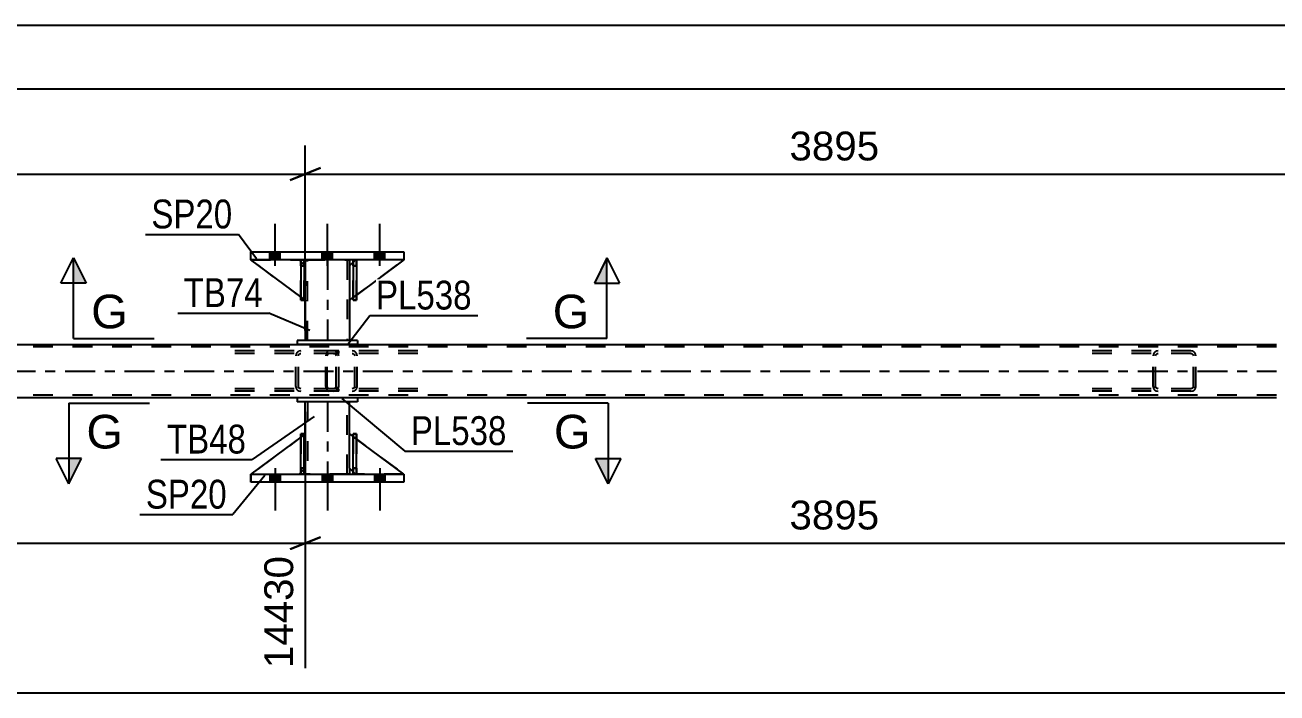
# Model space of a CAD drawing. Header units: millimetres. Extents: x 0 to 841, y 0 to 594.
# Drawn here: x 640.5 to 764.8, y 206.5 to 272.8 of the extents above; entities that cross this region are included whole.
import ezdxf

# ---------------------------------------------------------------- set-up
doc = ezdxf.new("R2010")
doc.units = ezdxf.units.MM
doc.linetypes.add('DXK_LINE_DOT2', pattern=[3.9198, 1.9599, -1.9599])
doc.linetypes.add('DXK_LINE_DOT3', pattern=[5.9187, 2.979, -0.9799, 0.9799, -0.9799])
doc.styles.add('Arial', font='arial.ttf', dxfattribs={"height": 0.2})
doc.styles.add('Arial Narrow', font='ARIALN.TTF', dxfattribs={"height": 0.2})

# ---------------------------------------------------------------- blocks, each defined once
blk = doc.blocks.new('Part-318892383-3779 - 3679')
at = {"color": 7, "linetype": 'DXK_LINE_DOT2'}
for p, q in [((673.08, 248.89), (673.08, 249.49)), ((673.08, 249.49), (673.08, 249.49)), ((673.08, 249.49), (673.08, 245.49)), ((673.08, 249.49), (673.4, 249.49)), ((673.08, 245.49), (673.08, 248.89)), ((673.08, 248.89), (673.4, 248.89)), ((673.4, 249.49), (673.4, 248.89)), ((673.4, 245.49), (673.4, 249.49)), ((673.4, 248.89), (673.4, 245.49)), ((673.08, 245.49), (673.4, 245.49))]:
    blk.add_line(p, q, dxfattribs=at)
blk = doc.blocks.new('Bolt-318892383-3703 - 3679')
at = {"linetype": 'Continuous'}
for points in [[(664.8, 227.41), (665.84, 227.41), (665.84, 228.21), (664.8, 228.21)], [(664.8, 227.41), (665.84, 227.41), (665.84, 228.21), (664.8, 228.21)], [(664.8, 227.41), (665.84, 227.41), (665.84, 228.21), (664.8, 228.21)], [(670, 227.41), (671.04, 227.41), (671.04, 228.21), (670, 228.21)], [(670, 227.41), (671.04, 227.41), (671.04, 228.21), (670, 228.21)], [(675.2, 227.41), (676.24, 227.41), (676.24, 228.21), (675.2, 228.21)], [(675.2, 227.41), (676.24, 227.41), (676.24, 228.21), (675.2, 228.21)], [(675.2, 227.41), (676.24, 227.41), (676.24, 228.21), (675.2, 228.21)]]:
    blk.add_hatch(color=1, dxfattribs=at).paths.add_polyline_path(points)
at = {"color": 1, "linetype": 'Continuous'}
for p, q in [((665.32, 228.81), (665.32, 224.61)), ((665.32, 228.81), (665.32, 224.61)), ((665.32, 228.81), (665.32, 224.61)), ((670.52, 228.81), (670.52, 224.61)), ((670.52, 228.81), (670.52, 224.61)), ((675.72, 228.81), (675.72, 224.61)), ((675.72, 228.81), (675.72, 224.61)), ((675.72, 228.81), (675.72, 224.61)), ((664.8, 228.21), (664.8, 227.41)), ((664.8, 228.21), (664.8, 227.41)), ((664.8, 228.21), (664.8, 227.41)), ((665.84, 228.21), (665.84, 227.41)), ((665.84, 228.21), (665.84, 227.41)), ((665.84, 228.21), (665.84, 227.41)), ((670, 228.21), (670, 227.41)), ((670, 228.21), (670, 227.41)), ((671.04, 228.21), (671.04, 227.41)), ((671.04, 228.21), (671.04, 227.41)), ((675.2, 228.21), (675.2, 227.41)), ((675.2, 228.21), (675.2, 227.41)), ((675.2, 228.21), (675.2, 227.41)), ((676.24, 228.21), (676.24, 227.41)), ((676.24, 228.21), (676.24, 227.41)), ((676.24, 228.21), (676.24, 227.41))]:
    blk.add_line(p, q, dxfattribs=at)
blk = doc.blocks.new('Part-318892383-3850 - 3679')
at = {"color": 2, "linetype": 'Continuous'}
for p, q in [((673.08, 249.25), (672.72, 248.89)), ((672.72, 248.89), (672.72, 245.49)), ((678.12, 249.49), (673.4, 245.99)), ((672.72, 245.49), (673.08, 245.76))]:
    blk.add_line(p, q, dxfattribs=at)
at = {"color": 7, "linetype": 'DXK_LINE_DOT2'}
for p, q in [((673.32, 249.49), (673.08, 249.25)), ((678.12, 249.49), (673.32, 249.49)), ((678.12, 249.49), (678.12, 249.49)), ((678.12, 249.49), (678.12, 249.49)), ((673.4, 245.99), (673.08, 245.76))]:
    blk.add_line(p, q, dxfattribs=at)
blk = doc.blocks.new('Part-318892383-3799 - 3679')
at = {"color": 7, "linetype": 'DXK_LINE_DOT2'}
for p, q in [((668.2, 232.21), (667.88, 232.21)), ((667.88, 228.81), (667.88, 232.21)), ((667.88, 228.21), (667.88, 232.21)), ((668.2, 232.21), (668.2, 228.81)), ((668.2, 228.21), (668.2, 232.21)), ((668.2, 228.81), (667.88, 228.81)), ((667.88, 228.21), (667.88, 228.81)), ((668.2, 228.81), (668.2, 228.21)), ((668.2, 228.21), (667.88, 228.21)), ((668.2, 228.21), (668.2, 228.21))]:
    blk.add_line(p, q, dxfattribs=at)
blk = doc.blocks.new('Part-318892383-3848 - 3679')
at = {"color": 2, "linetype": 'Continuous'}
for p, q in [((673.08, 228.21), (673.08, 232.21)), ((673.08, 232.21), (673.4, 232.21)), ((673.4, 228.21), (673.4, 232.21)), ((673.08, 228.21), (673.08, 228.21)), ((673.4, 228.21), (673.08, 228.21))]:
    blk.add_line(p, q, dxfattribs=at)
at = {"color": 7, "linetype": 'DXK_LINE_DOT2'}
for p, q in [((673.08, 232.21), (673.08, 228.81)), ((673.4, 228.81), (673.4, 232.21)), ((673.08, 228.81), (673.08, 228.21)), ((673.08, 228.81), (673.4, 228.81)), ((673.4, 228.21), (673.4, 228.81)), ((673.08, 228.21), (673.08, 228.21)), ((673.08, 228.21), (673.08, 228.21)), ((673.4, 228.21), (673.4, 228.21))]:
    blk.add_line(p, q, dxfattribs=at)
blk = doc.blocks.new('Part-318892383-3803 - 3679')
at = {"color": 2, "linetype": 'Continuous'}
for p, q in [((672.72, 228.81), (672.72, 232.21)), ((672.72, 232.21), (673.08, 231.95)), ((678.12, 228.21), (673.4, 231.71)), ((673.08, 228.46), (672.72, 228.81))]:
    blk.add_line(p, q, dxfattribs=at)
at = {"color": 7, "linetype": 'DXK_LINE_DOT2'}
for p, q in [((673.4, 231.71), (673.08, 231.95)), ((673.08, 228.46), (673.32, 228.21)), ((673.32, 228.21), (678.12, 228.21))]:
    blk.add_line(p, q, dxfattribs=at)
blk = doc.blocks.new('Part-318892383-3739 - 3679')
at = {"color": 2, "linetype": 'Continuous'}
for p, q in [((105.86, 241.09), (764.77, 241.09)), ((667.52, 235.81), (503.25, 235.81)), ((764.77, 235.81), (673.52, 235.81))]:
    blk.add_line(p, q, dxfattribs=at)
at = {"color": 7, "linetype": 'DXK_LINE_DOT2'}
for p, q in [((764.77, 240.85), (105.86, 240.85)), ((764.77, 236.05), (105.86, 236.05)), ((673.52, 235.81), (667.52, 235.81))]:
    blk.add_line(p, q, dxfattribs=at)
at = {"color": 7, "linetype": 'DXK_LINE_DOT3'}
blk.add_line((105.86, 238.45), (764.77, 238.45), dxfattribs=at)
blk = doc.blocks.new('Part-318892383-3804 - 3679')
at = {"color": 7, "linetype": 'DXK_LINE_DOT2'}
for p, q in [((672.72, 228.81), (672.72, 232.21)), ((672.72, 232.21), (678.12, 228.21)), ((673.32, 228.21), (672.72, 228.81)), ((678.12, 228.21), (673.32, 228.21))]:
    blk.add_line(p, q, dxfattribs=at)
blk = doc.blocks.new('Part-318892383-3744 - 3679')
at = {"color": 2, "linetype": 'Continuous'}
for p, q in [((673.52, 241.49), (667.52, 241.49)), ((667.52, 241.49), (667.52, 241.09)), ((673.52, 241.49), (673.52, 241.09)), ((673.52, 241.09), (667.52, 241.09))]:
    blk.add_line(p, q, dxfattribs=at)
blk = doc.blocks.new('Bolt-318892383-3770 - 3679')
at = {"linetype": 'Continuous'}
for points in [[(665.84, 250.29), (664.8, 250.29), (664.8, 249.49), (665.84, 249.49)], [(665.84, 250.29), (664.8, 250.29), (664.8, 249.49), (665.84, 249.49)], [(665.84, 250.29), (664.8, 250.29), (664.8, 249.49), (665.84, 249.49)], [(671.04, 250.29), (670, 250.29), (670, 249.49), (671.04, 249.49)], [(671.04, 250.29), (670, 250.29), (670, 249.49), (671.04, 249.49)], [(676.24, 250.29), (675.2, 250.29), (675.2, 249.49), (676.24, 249.49)], [(676.24, 250.29), (675.2, 250.29), (675.2, 249.49), (676.24, 249.49)], [(676.24, 250.29), (675.2, 250.29), (675.2, 249.49), (676.24, 249.49)]]:
    blk.add_hatch(color=1, dxfattribs=at).paths.add_polyline_path(points)
at = {"color": 1, "linetype": 'Continuous'}
for p, q in [((665.32, 248.89), (665.32, 253.09)), ((665.32, 248.89), (665.32, 253.09)), ((665.32, 248.89), (665.32, 253.09)), ((670.52, 248.89), (670.52, 253.09)), ((670.52, 248.89), (670.52, 253.09)), ((675.72, 248.89), (675.72, 253.09)), ((675.72, 248.89), (675.72, 253.09)), ((675.72, 248.89), (675.72, 253.09)), ((664.8, 249.49), (664.8, 250.29)), ((664.8, 249.49), (664.8, 250.29)), ((664.8, 249.49), (664.8, 250.29)), ((665.84, 249.49), (665.84, 250.29)), ((665.84, 249.49), (665.84, 250.29)), ((665.84, 249.49), (665.84, 250.29)), ((670, 249.49), (670, 250.29)), ((670, 249.49), (670, 250.29)), ((671.04, 249.49), (671.04, 250.29)), ((671.04, 249.49), (671.04, 250.29)), ((675.2, 249.49), (675.2, 250.29)), ((675.2, 249.49), (675.2, 250.29)), ((675.2, 249.49), (675.2, 250.29)), ((676.24, 249.49), (676.24, 250.29)), ((676.24, 249.49), (676.24, 250.29)), ((676.24, 249.49), (676.24, 250.29))]:
    blk.add_line(p, q, dxfattribs=at)
blk = doc.blocks.new('Part-318892383-3775 - 3679')
at = {"color": 2, "linetype": 'Continuous'}
for p, q in [((668.32, 249.49), (668.32, 248.89)), ((672.72, 249.49), (672.72, 248.89)), ((668.32, 245.49), (668.32, 241.49)), ((672.72, 245.49), (672.72, 241.49))]:
    blk.add_line(p, q, dxfattribs=at)
at = {"color": 7, "linetype": 'DXK_LINE_DOT2'}
for p, q in [((668.32, 249.49), (672.72, 249.49)), ((668.32, 248.89), (668.32, 245.49)), ((668.56, 241.49), (668.56, 249.49)), ((672.48, 249.49), (672.48, 241.49)), ((672.72, 248.89), (672.72, 245.49)), ((672.72, 241.49), (668.32, 241.49))]:
    blk.add_line(p, q, dxfattribs=at)
at = {"color": 7, "linetype": 'DXK_LINE_DOT3'}
blk.add_line((670.52, 249.49), (670.52, 241.49), dxfattribs=at)
blk = doc.blocks.new('Part-318892383-3776 - 3679')
at = {"color": 2, "linetype": 'Continuous'}
for p, q in [((668.2, 249.49), (667.88, 249.49)), ((667.88, 249.49), (667.88, 245.49)), ((668.2, 249.49), (668.2, 249.49)), ((668.2, 249.49), (668.2, 245.49)), ((668.2, 245.49), (667.88, 245.49))]:
    blk.add_line(p, q, dxfattribs=at)
at = {"color": 7, "linetype": 'DXK_LINE_DOT2'}
for p, q in [((667.88, 249.49), (667.88, 248.89)), ((667.88, 249.49), (667.88, 249.49)), ((668.2, 248.89), (667.88, 248.89)), ((667.88, 248.89), (667.88, 245.49)), ((668.2, 248.89), (668.2, 249.49)), ((668.2, 249.49), (668.2, 249.49)), ((668.2, 245.49), (668.2, 248.89))]:
    blk.add_line(p, q, dxfattribs=at)
blk = doc.blocks.new('Part-318892383-3777 - 3679')
at = {"color": 2, "linetype": 'Continuous'}
for p, q in [((673.4, 249.49), (673.08, 249.49)), ((673.08, 249.49), (673.08, 245.49)), ((673.4, 249.49), (673.4, 249.49)), ((673.4, 249.49), (673.4, 245.49)), ((673.4, 245.49), (673.08, 245.49))]:
    blk.add_line(p, q, dxfattribs=at)
at = {"color": 7, "linetype": 'DXK_LINE_DOT2'}
for p, q in [((673.08, 249.49), (673.08, 248.89)), ((673.08, 249.49), (673.08, 249.49)), ((673.4, 248.89), (673.08, 248.89)), ((673.08, 248.89), (673.08, 245.49)), ((673.4, 248.89), (673.4, 249.49)), ((673.4, 249.49), (673.4, 249.49)), ((673.4, 245.49), (673.4, 248.89))]:
    blk.add_line(p, q, dxfattribs=at)
blk = doc.blocks.new('Part-318892383-3778 - 3679')
at = {"color": 7, "linetype": 'DXK_LINE_DOT2'}
for p, q in [((667.88, 248.89), (667.88, 249.49)), ((667.88, 249.49), (667.88, 249.49)), ((667.88, 249.49), (667.88, 245.49)), ((667.88, 249.49), (668.2, 249.49)), ((667.88, 245.49), (667.88, 248.89)), ((667.88, 248.89), (668.2, 248.89)), ((668.2, 249.49), (668.2, 248.89)), ((668.2, 245.49), (668.2, 249.49)), ((668.2, 248.89), (668.2, 245.49)), ((667.88, 245.49), (668.2, 245.49))]:
    blk.add_line(p, q, dxfattribs=at)
blk = doc.blocks.new('Part-318892383-3780 - 3679')
at = {"color": 2, "linetype": 'Continuous'}
for p, q in [((667.88, 245.82), (662.92, 249.49)), ((667.88, 249.34), (667.72, 249.49)), ((668.32, 248.89), (668.2, 249.02)), ((668.32, 248.89), (668.32, 248.89)), ((668.32, 245.49), (668.32, 248.89)), ((668.2, 245.59), (668.32, 245.49)), ((668.32, 245.49), (668.32, 245.49))]:
    blk.add_line(p, q, dxfattribs=at)
at = {"color": 7, "linetype": 'DXK_LINE_DOT2'}
for p, q in [((667.72, 249.49), (662.92, 249.49)), ((662.92, 249.49), (662.92, 249.49)), ((667.72, 249.49), (668.32, 248.89)), ((668.2, 249.02), (667.88, 249.34)), ((668.32, 248.89), (668.32, 245.49)), ((668.2, 245.59), (667.88, 245.82))]:
    blk.add_line(p, q, dxfattribs=at)
blk = doc.blocks.new('Part-318892383-3800 - 3679')
at = {"color": 7, "linetype": 'DXK_LINE_DOT2'}
for p, q in [((673.4, 232.21), (673.08, 232.21)), ((673.08, 228.81), (673.08, 232.21)), ((673.08, 228.21), (673.08, 232.21)), ((673.4, 232.21), (673.4, 228.81)), ((673.4, 228.21), (673.4, 232.21)), ((673.4, 228.81), (673.08, 228.81)), ((673.08, 228.21), (673.08, 228.81)), ((673.4, 228.81), (673.4, 228.21)), ((673.4, 228.21), (673.08, 228.21)), ((673.4, 228.21), (673.4, 228.21))]:
    blk.add_line(p, q, dxfattribs=at)
blk = doc.blocks.new('Part-318892383-3801 - 3679')
at = {"color": 2, "linetype": 'Continuous'}
for p, q in [((667.88, 231.88), (662.92, 228.21)), ((668.32, 232.21), (668.2, 232.12)), ((668.32, 228.81), (668.32, 232.21)), ((668.32, 228.81), (668.2, 228.69)), ((668.32, 228.81), (668.32, 228.81)), ((667.88, 228.37), (667.72, 228.21))]:
    blk.add_line(p, q, dxfattribs=at)
at = {"color": 7, "linetype": 'DXK_LINE_DOT2'}
for p, q in [((668.2, 232.12), (667.88, 231.88)), ((668.32, 228.81), (668.32, 232.21)), ((668.32, 228.81), (667.72, 228.21)), ((662.92, 228.21), (662.92, 228.21)), ((662.92, 228.21), (667.72, 228.21)), ((668.2, 228.69), (667.88, 228.37))]:
    blk.add_line(p, q, dxfattribs=at)
blk = doc.blocks.new('Part-318892383-3802 - 3679')
at = {"color": 7, "linetype": 'DXK_LINE_DOT2'}
for p, q in [((668.32, 232.21), (662.92, 228.21)), ((668.32, 228.81), (668.32, 232.21)), ((668.32, 232.21), (668.32, 228.81)), ((667.72, 228.21), (668.32, 228.81)), ((668.32, 228.81), (667.72, 228.21)), ((668.32, 228.81), (668.32, 228.81)), ((662.92, 228.21), (667.72, 228.21))]:
    blk.add_line(p, q, dxfattribs=at)
blk = doc.blocks.new('Part-318892383-3815 - 3679')
at = {"color": 7, "linetype": 'DXK_LINE_DOT2'}
for p, q in [((756.26, 240.45), (745.41, 240.45)), ((756.26, 240.21), (745.41, 240.21)), ((752.55, 240.16), (752.52, 239.97)), ((752.52, 236.93), (752.52, 239.97)), ((752.77, 239.97), (752.79, 240.06)), ((752.77, 236.93), (752.77, 239.97)), ((752.79, 240.06), (752.85, 240.14)), ((753.03, 240.45), (752.83, 240.42)), ((752.85, 240.14), (752.93, 240.19)), ((752.93, 240.19), (753.03, 240.21)), ((756.46, 240.42), (756.26, 240.45)), ((756.26, 240.21), (756.36, 240.19)), ((756.36, 240.19), (756.44, 240.14)), ((756.44, 240.14), (756.5, 240.06)), ((756.5, 240.06), (756.52, 239.97)), ((756.52, 236.93), (756.52, 239.97)), ((756.77, 239.97), (756.73, 240.16)), ((756.77, 236.93), (756.77, 239.97)), ((756.26, 236.69), (745.41, 236.69)), ((756.26, 236.45), (745.41, 236.45)), ((752.52, 236.93), (752.55, 236.75)), ((752.79, 236.84), (752.77, 236.93)), ((752.85, 236.76), (752.79, 236.84)), ((752.83, 236.49), (753.03, 236.45)), ((752.93, 236.71), (752.85, 236.76)), ((753.03, 236.69), (752.93, 236.71)), ((756.36, 236.71), (756.26, 236.69)), ((756.26, 236.45), (756.46, 236.49)), ((756.44, 236.76), (756.36, 236.71)), ((756.5, 236.84), (756.44, 236.76)), ((756.52, 236.93), (756.5, 236.84)), ((756.73, 236.75), (756.77, 236.93))]:
    blk.add_line(p, q, dxfattribs=at)
for centre, start, end in [((753.01, 239.95), 110.7583, 155.68), ((756.28, 239.95), 24.32, 69.2417), ((753.01, 236.95), 204.32, 249.2417), ((756.28, 236.95), 290.7583, 335.68)]:
    blk.add_arc(centre, 0.496, start, end, dxfattribs=at)
blk = doc.blocks.new('Part-318892383-3841 - 3679')
at = {"color": 2, "linetype": 'Continuous'}
for p, q in [((673.52, 235.81), (667.52, 235.81)), ((667.52, 235.81), (667.52, 235.41)), ((673.52, 235.41), (667.52, 235.41)), ((673.52, 235.81), (673.52, 235.41))]:
    blk.add_line(p, q, dxfattribs=at)
blk = doc.blocks.new('Part-318892383-3846 - 3679')
at = {"color": 2, "linetype": 'Continuous'}
for p, q in [((668.32, 232.21), (668.32, 235.41)), ((672.72, 232.21), (672.72, 235.41)), ((668.32, 228.21), (668.32, 228.81)), ((672.72, 228.81), (672.72, 228.21))]:
    blk.add_line(p, q, dxfattribs=at)
at = {"color": 7, "linetype": 'DXK_LINE_DOT2'}
for p, q in [((672.72, 235.41), (668.32, 235.41)), ((668.56, 235.41), (668.56, 228.21)), ((672.48, 228.21), (672.48, 235.41)), ((668.32, 228.81), (668.32, 232.21)), ((672.72, 228.81), (672.72, 232.21)), ((672.72, 228.21), (668.32, 228.21))]:
    blk.add_line(p, q, dxfattribs=at)
at = {"color": 7, "linetype": 'DXK_LINE_DOT3'}
blk.add_line((670.52, 235.41), (670.52, 228.21), dxfattribs=at)
blk = doc.blocks.new('Part-318892383-3847 - 3679')
at = {"color": 2, "linetype": 'Continuous'}
for p, q in [((667.88, 228.21), (667.88, 232.21)), ((667.88, 232.21), (668.2, 232.21)), ((668.2, 228.21), (668.2, 232.21)), ((667.88, 228.21), (667.88, 228.21)), ((668.2, 228.21), (667.88, 228.21))]:
    blk.add_line(p, q, dxfattribs=at)
at = {"color": 7, "linetype": 'DXK_LINE_DOT2'}
for p, q in [((667.88, 232.21), (667.88, 228.81)), ((668.2, 228.81), (668.2, 232.21)), ((667.88, 228.81), (667.88, 228.21)), ((667.88, 228.81), (668.2, 228.81)), ((668.2, 228.21), (668.2, 228.81)), ((667.88, 228.21), (667.88, 228.21)), ((667.88, 228.21), (667.88, 228.21)), ((668.2, 228.21), (668.2, 228.21))]:
    blk.add_line(p, q, dxfattribs=at)
blk = doc.blocks.new('Part-318892383-3849 - 3679')
at = {"color": 7, "linetype": 'DXK_LINE_DOT2'}
for p, q in [((668.32, 245.49), (662.92, 249.49)), ((662.92, 249.49), (667.72, 249.49)), ((667.72, 249.49), (668.32, 248.89)), ((668.32, 248.89), (667.72, 249.49)), ((668.32, 248.89), (668.32, 245.49)), ((668.32, 248.89), (668.32, 248.89)), ((668.32, 248.89), (668.32, 245.49))]:
    blk.add_line(p, q, dxfattribs=at)
blk = doc.blocks.new('Part-318892383-3851 - 3679')
at = {"color": 7, "linetype": 'DXK_LINE_DOT2'}
for p, q in [((673.32, 249.49), (672.72, 248.89)), ((672.72, 245.49), (678.12, 249.49)), ((672.72, 248.89), (672.72, 245.49)), ((678.12, 249.49), (673.32, 249.49))]:
    blk.add_line(p, q, dxfattribs=at)
blk = doc.blocks.new('Part-318892383-3856 - 3679')
at = {"color": 2, "linetype": 'Continuous'}
for p, q in [((662.92, 228.21), (678.12, 228.21)), ((662.92, 228.21), (662.92, 227.41)), ((678.12, 228.21), (678.12, 227.41)), ((678.12, 227.41), (662.92, 227.41))]:
    blk.add_line(p, q, dxfattribs=at)
at = {"color": 7, "linetype": 'DXK_LINE_DOT2'}
for p, q in [((662.92, 227.41), (662.92, 228.21)), ((678.12, 228.21), (678.12, 227.41))]:
    blk.add_line(p, q, dxfattribs=at)
blk = doc.blocks.new('Part-318892383-3861 - 3679')
at = {"color": 2, "linetype": 'Continuous'}
for p, q in [((662.92, 249.49), (662.92, 250.29)), ((662.92, 250.29), (678.12, 250.29)), ((678.12, 250.29), (678.12, 249.49)), ((678.12, 249.49), (662.92, 249.49))]:
    blk.add_line(p, q, dxfattribs=at)
blk = doc.blocks.new('Part-318892383-3903 - 3679')
at = {"color": 7, "linetype": 'DXK_LINE_DOT2'}
for p, q in [((671.13, 240.45), (660.27, 240.45)), ((671.13, 240.21), (660.27, 240.21)), ((667.42, 240.16), (667.38, 239.97)), ((667.38, 236.93), (667.38, 239.97)), ((667.64, 239.97), (667.66, 240.06)), ((667.64, 236.93), (667.64, 239.97)), ((667.66, 240.06), (667.71, 240.14)), ((667.89, 240.45), (667.7, 240.42)), ((667.71, 240.14), (667.79, 240.19)), ((667.79, 240.19), (667.89, 240.21)), ((671.32, 240.42), (671.13, 240.45)), ((671.13, 240.21), (671.23, 240.19)), ((671.23, 240.19), (671.31, 240.14)), ((671.31, 240.14), (671.36, 240.06)), ((671.36, 240.06), (671.38, 239.97)), ((671.38, 236.93), (671.38, 239.97)), ((671.64, 239.97), (671.6, 240.16)), ((671.64, 236.93), (671.64, 239.97)), ((671.13, 236.69), (660.27, 236.69)), ((671.13, 236.45), (660.27, 236.45)), ((667.38, 236.93), (667.42, 236.75)), ((667.66, 236.84), (667.64, 236.93)), ((667.71, 236.76), (667.66, 236.84)), ((667.7, 236.49), (667.89, 236.45)), ((667.79, 236.71), (667.71, 236.76)), ((667.89, 236.69), (667.79, 236.71)), ((671.23, 236.71), (671.13, 236.69)), ((671.13, 236.45), (671.32, 236.49)), ((671.31, 236.76), (671.23, 236.71)), ((671.36, 236.84), (671.31, 236.76)), ((671.38, 236.93), (671.36, 236.84)), ((671.6, 236.75), (671.64, 236.93))]:
    blk.add_line(p, q, dxfattribs=at)
for centre, start, end in [((667.87, 239.95), 110.7583, 155.68), ((671.15, 239.95), 24.32, 69.2417), ((667.87, 236.95), 204.32, 249.2417), ((671.15, 236.95), 290.7583, 335.68)]:
    blk.add_arc(centre, 0.496, start, end, dxfattribs=at)
blk = doc.blocks.new('Part-318892383-3928 - 3679')
at = {"color": 7, "linetype": 'DXK_LINE_DOT2'}
for p, q in [((670.4, 240.16), (670.37, 239.97)), ((670.37, 236.93), (670.37, 239.97)), ((670.45, 240.31), (670.4, 240.16)), ((670.54, 240.42), (670.45, 240.31)), ((670.51, 239.97), (670.52, 240.06)), ((670.51, 236.93), (670.51, 239.97)), ((670.52, 240.06), (670.55, 240.14)), ((670.65, 240.45), (670.54, 240.42)), ((670.55, 240.14), (670.59, 240.19)), ((670.59, 240.19), (670.65, 240.21)), ((679.51, 240.45), (670.65, 240.45)), ((679.51, 240.21), (670.65, 240.21)), ((671.64, 240.21), (671.64, 240.45)), ((673.17, 240.42), (672.98, 240.45)), ((672.98, 240.21), (673.08, 240.19)), ((673.08, 240.19), (673.16, 240.14)), ((673.16, 240.14), (673.21, 240.06)), ((673.21, 240.06), (673.23, 239.97)), ((673.23, 236.93), (673.23, 239.97)), ((673.48, 239.97), (673.44, 240.16)), ((673.48, 236.93), (673.48, 239.97)), ((670.37, 236.93), (670.4, 236.75)), ((670.4, 236.75), (670.45, 236.59)), ((670.45, 236.59), (670.54, 236.49)), ((670.52, 236.84), (670.51, 236.93)), ((670.55, 236.76), (670.52, 236.84)), ((670.54, 236.49), (670.65, 236.45)), ((670.59, 236.71), (670.55, 236.76)), ((670.65, 236.69), (670.59, 236.71)), ((679.51, 236.69), (670.65, 236.69)), ((679.51, 236.45), (670.65, 236.45)), ((671.64, 236.45), (671.64, 236.69)), ((673.08, 236.71), (672.98, 236.69)), ((672.98, 236.45), (673.17, 236.49)), ((673.16, 236.76), (673.08, 236.71)), ((673.21, 236.84), (673.16, 236.76)), ((673.23, 236.93), (673.21, 236.84)), ((673.44, 236.75), (673.48, 236.93))]:
    blk.add_line(p, q, dxfattribs=at)
for centre, start, end in [((672.99, 239.96), 23.8494, 68.8059), ((672.99, 236.95), 291.1941, 336.1506)]:
    blk.add_arc(centre, 0.492, start, end, dxfattribs=at)
blk = doc.blocks.new('StraightDimension-318892383-5265 - 4224')
at = {"color": 7, "linetype": 'Continuous'}
blk.add_line((49.87, 272.81), (787.9, 272.81), dxfattribs=at)
blk = doc.blocks.new('StraightDimension-318892383-14765 - 3679')
at = {"color": 7, "linetype": 'Continuous'}
for p, q in [((668.32, 234.41), (668.32, 208.96)), ((773.39, 234.83), (773.39, 208.96)), ((669.82, 221.98), (666.82, 220.78)), ((668.32, 221.38), (773.39, 221.38)), ((771.89, 220.78), (774.89, 221.98))]:
    blk.add_line(p, q, dxfattribs=at)
at = {"color": 0}
blk.add_wipeout([(725.9, 222.13), (725.9, 226.33), (715.81, 226.33), (715.81, 222.13)], dxfattribs=at)
at = {"color": 3, "style": 'Arial'}
blk.add_text('3895', height=2.865, dxfattribs=at).set_placement((716.41, 222.73))
at = {"color": 0, "linetype": 'Continuous'}
blk.add_wipeout([(772.79, 220.68), (768.59, 220.68), (768.59, 208.36), (772.79, 208.36)], dxfattribs=at)
at = {"color": 3, "linetype": 'Continuous', "style": 'Arial'}
blk.add_text('18326', height=2.865, rotation=90.0002, dxfattribs=at).set_placement((772.19, 208.96))
blk = doc.blocks.new('StraightDimension-318892383-4041 - 3679')
at = {"color": 7, "linetype": 'Continuous'}
blk.add_line((96.6, 206.5), (774.03, 206.5), dxfattribs=at)
blk = doc.blocks.new('StraightDimension-318892383-14766 - 3679')
at = {"color": 7, "linetype": 'Continuous'}
for p, q in [((668.32, 234.41), (668.32, 208.96)), ((498.05, 221.38), (668.32, 221.38)), ((666.82, 220.78), (669.82, 221.98))]:
    blk.add_line(p, q, dxfattribs=at)
at = {"color": 0, "linetype": 'Continuous'}
blk.add_wipeout([(667.72, 220.68), (663.52, 220.68), (663.52, 208.36), (667.72, 208.36)], dxfattribs=at)
at = {"color": 3, "linetype": 'Continuous', "style": 'Arial'}
blk.add_text('14430', height=2.865, rotation=90.0002, dxfattribs=at).set_placement((667.12, 208.96))
blk = doc.blocks.new('StraightDimension-318892383-14891 - 3679')
at = {"color": 7, "linetype": 'Continuous'}
blk.add_line((97.24, 266.47), (773.39, 266.47), dxfattribs=at)
blk = doc.blocks.new('StraightDimension-318892383-14958 - 3679')
at = {"color": 7, "linetype": 'Continuous'}
for p, q in [((668.32, 242.49), (668.32, 260.87)), ((773.39, 242.09), (773.39, 260.87)), ((669.82, 258.62), (666.82, 257.42)), ((771.89, 257.42), (774.89, 258.62)), ((668.32, 258.02), (773.39, 258.02))]:
    blk.add_line(p, q, dxfattribs=at)
at = {"color": 0}
blk.add_wipeout([(725.9, 258.77), (725.9, 262.97), (715.81, 262.97), (715.81, 258.77)], dxfattribs=at)
at = {"color": 3, "style": 'Arial'}
blk.add_text('3895', height=2.865, dxfattribs=at).set_placement((716.41, 259.37))
blk = doc.blocks.new('StraightDimension-318892383-14959 - 3679')
at = {"color": 7, "linetype": 'Continuous'}
for p, q in [((668.32, 242.49), (668.32, 260.87)), ((666.82, 257.42), (669.82, 258.62)), ((498.05, 258.02), (668.32, 258.02))]:
    blk.add_line(p, q, dxfattribs=at)
blk = doc.blocks.new('Mark-318892383-3740 - 3679')
at = {"color": 0}
blk.add_wipeout([(684.85, 244.57), (684.85, 247.57), (675.35, 247.57), (675.35, 244.57)], dxfattribs=at)
blk.add_wipeout([(684.85, 244.57), (684.85, 247.57), (675.35, 247.57), (675.35, 244.57)], dxfattribs=at)
at = {"color": 30, "linetype": 'Continuous'}
for p, q in [((672.55, 241.13), (674.75, 243.97)), ((674.75, 243.97), (685.45, 243.97))]:
    blk.add_line(p, q, dxfattribs=at)
at = {"color": 3, "style": 'Arial Narrow'}
blk.add_text('PL538', height=2.863, dxfattribs=at).set_placement((675.35, 244.57))
blk = doc.blocks.new('Mark-318892383-3771 - 3679')
at = {"color": 0}
blk.add_wipeout([(664.1, 244.81), (664.1, 247.81), (656.25, 247.81), (656.25, 244.81)], dxfattribs=at)
blk.add_wipeout([(664.1, 244.81), (664.1, 247.81), (656.25, 247.81), (656.25, 244.81)], dxfattribs=at)
at = {"color": 30, "linetype": 'Continuous'}
for p in [(655.65, 244.21), (668.78, 242.5)]:
    blk.add_line(p, (664.7, 244.21), dxfattribs=at)
at = {"color": 3, "style": 'Arial Narrow'}
blk.add_text('TB74', height=2.863, dxfattribs=at).set_placement((656.25, 244.81))
blk = doc.blocks.new('Mark-318892383-3837 - 3679')
at = {"color": 0}
blk.add_wipeout([(688.32, 231.11), (688.32, 234.11), (678.81, 234.11), (678.81, 231.11)], dxfattribs=at)
blk.add_wipeout([(688.32, 231.11), (688.32, 234.11), (678.81, 234.11), (678.81, 231.11)], dxfattribs=at)
at = {"color": 30, "linetype": 'Continuous'}
for p, q in [((671.95, 235.72), (678.21, 230.51)), ((678.21, 230.51), (688.92, 230.51))]:
    blk.add_line(p, q, dxfattribs=at)
at = {"color": 3, "style": 'Arial Narrow'}
blk.add_text('PL538', height=2.863, dxfattribs=at).set_placement((678.81, 231.11))
blk = doc.blocks.new('Mark-318892383-3842 - 3679')
at = {"color": 0}
blk.add_wipeout([(662.44, 230.27), (662.44, 233.27), (654.59, 233.27), (654.59, 230.27)], dxfattribs=at)
blk.add_wipeout([(662.44, 230.27), (662.44, 233.27), (654.59, 233.27), (654.59, 230.27)], dxfattribs=at)
at = {"color": 30, "linetype": 'Continuous'}
for p in [(669.21, 233.96), (653.99, 229.67)]:
    blk.add_line(p, (663.04, 229.67), dxfattribs=at)
at = {"color": 3, "style": 'Arial Narrow'}
blk.add_text('TB48', height=2.863, dxfattribs=at).set_placement((654.59, 230.27))
blk = doc.blocks.new('Mark-318892383-3852 - 3679')
at = {"color": 0}
blk.add_wipeout([(660.53, 224.8), (660.53, 227.8), (652.49, 227.8), (652.49, 224.8)], dxfattribs=at)
blk.add_wipeout([(660.53, 224.8), (660.53, 227.8), (652.49, 227.8), (652.49, 224.8)], dxfattribs=at)
at = {"color": 30, "linetype": 'Continuous'}
for p in [(664.3, 228.08), (651.89, 224.2)]:
    blk.add_line(p, (661.13, 224.2), dxfattribs=at)
at = {"color": 3, "style": 'Arial Narrow'}
blk.add_text('SP20', height=2.863, dxfattribs=at).set_placement((652.49, 224.8))
blk = doc.blocks.new('Mark-318892383-3857 - 3679')
at = {"color": 0}
blk.add_wipeout([(661.08, 252.62), (661.08, 255.62), (653.04, 255.62), (653.04, 252.62)], dxfattribs=at)
blk.add_wipeout([(661.08, 252.62), (661.08, 255.62), (653.04, 255.62), (653.04, 252.62)], dxfattribs=at)
at = {"color": 30, "linetype": 'Continuous'}
for p in [(652.44, 252.02), (663.48, 249.6)]:
    blk.add_line(p, (661.68, 252.02), dxfattribs=at)
at = {"color": 3, "style": 'Arial Narrow'}
blk.add_text('SP20', height=2.863, dxfattribs=at).set_placement((653.04, 252.62))
blk = doc.blocks.new('SectionMark-318892383-4217 - 3679')
at = {"linetype": 'Continuous'}
for points in [[(646.56, 247.2), (645.31, 247.2), (645.31, 249.7)], [(698.28, 247.2), (697.03, 247.2), (698.28, 249.7)]]:
    blk.add_hatch(color=6, dxfattribs=at).paths.add_polyline_path(points)
at = {"color": 6, "linetype": 'Continuous'}
for p, q in [((644.06, 247.2), (645.31, 249.7)), ((645.31, 241.7), (645.31, 249.7)), ((645.31, 249.7), (646.56, 247.2)), ((698.28, 249.7), (697.03, 247.2)), ((698.28, 241.7), (698.28, 249.7)), ((698.28, 249.7), (699.53, 247.2)), ((646.56, 247.2), (644.06, 247.2)), ((697.03, 247.2), (699.53, 247.2)), ((645.31, 241.7), (653.31, 241.7)), ((698.28, 241.7), (690.28, 241.7))]:
    blk.add_line(p, q, dxfattribs=at)
at = {"color": 0, "linetype": 'Continuous'}
for points in [[(650.69, 242.7), (650.69, 246.2), (647.06, 246.2), (647.06, 242.7)], [(696.53, 242.7), (696.53, 246.2), (692.9, 246.2), (692.9, 242.7)]]:
    blk.add_wipeout(points, dxfattribs=at)
at = {"color": 3, "linetype": 'Continuous', "style": 'Arial'}
for p in [(647.06, 242.7), (692.9, 242.7)]:
    blk.add_text('G', height=3.34, dxfattribs=at).set_placement(p)
blk = doc.blocks.new('SectionMark-318892383-4219 - 3679')
at = {"linetype": 'Continuous'}
for points in [[(644.84, 229.77), (646.09, 229.77), (644.84, 227.27)], [(697.15, 229.77), (698.4, 229.77), (698.4, 227.27)]]:
    blk.add_hatch(color=6, dxfattribs=at).paths.add_polyline_path(points)
at = {"color": 6, "linetype": 'Continuous'}
for p, q in [((644.84, 235.27), (652.84, 235.27)), ((644.84, 235.27), (644.84, 227.27)), ((698.4, 235.27), (690.4, 235.27)), ((698.4, 235.27), (698.4, 227.27)), ((644.84, 227.27), (643.59, 229.77)), ((646.09, 229.77), (643.59, 229.77)), ((644.84, 227.27), (646.09, 229.77)), ((697.15, 229.77), (699.65, 229.77)), ((698.4, 227.27), (697.15, 229.77)), ((699.65, 229.77), (698.4, 227.27))]:
    blk.add_line(p, q, dxfattribs=at)
at = {"color": 0, "linetype": 'Continuous'}
for points in [[(650.22, 230.77), (650.22, 234.27), (646.59, 234.27), (646.59, 230.77)], [(696.65, 230.77), (696.65, 234.27), (693.02, 234.27), (693.02, 230.77)]]:
    blk.add_wipeout(points, dxfattribs=at)
at = {"color": 3, "linetype": 'Continuous', "style": 'Arial'}
for p in [(646.59, 230.77), (693.02, 230.77)]:
    blk.add_text('G', height=3.34, dxfattribs=at).set_placement(p)

msp = doc.modelspace()

# ---------------------------------------------------------------- block references
for name in ['StraightDimension-318892383-5265 - 4224', 'Bolt-318892383-3770 - 3679', 'Part-318892383-3861 - 3679', 'Part-318892383-3780 - 3679', 'Part-318892383-3849 - 3679', 'Part-318892383-3776 - 3679', 'Part-318892383-3778 - 3679', 'Part-318892383-3775 - 3679', 'Part-318892383-3850 - 3679', 'Part-318892383-3851 - 3679', 'Part-318892383-3779 - 3679', 'Part-318892383-3777 - 3679', 'Part-318892383-3744 - 3679', 'Part-318892383-3739 - 3679', 'Part-318892383-3903 - 3679', 'Part-318892383-3928 - 3679', 'Part-318892383-3815 - 3679', 'Part-318892383-3841 - 3679', 'Part-318892383-3846 - 3679', 'Part-318892383-3801 - 3679', 'Part-318892383-3802 - 3679', 'Part-318892383-3799 - 3679', 'Part-318892383-3847 - 3679', 'Part-318892383-3803 - 3679', 'Part-318892383-3804 - 3679', 'Part-318892383-3848 - 3679', 'Part-318892383-3800 - 3679', 'Bolt-318892383-3703 - 3679', 'Part-318892383-3856 - 3679']:
    msp.add_blockref(name, (0, 0))

# ---------------------------------------------------------------- next in the draw order: block references
for name in ['StraightDimension-318892383-14891 - 3679', 'StraightDimension-318892383-14765 - 3679']:
    msp.add_blockref(name, (0, 0))

# ---------------------------------------------------------------- next in the draw order: block references
for name in ['StraightDimension-318892383-14958 - 3679', 'StraightDimension-318892383-4041 - 3679']:
    msp.add_blockref(name, (0, 0))

# ---------------------------------------------------------------- next in the draw order: block references
for name in ['StraightDimension-318892383-14959 - 3679', 'Mark-318892383-3740 - 3679', 'Mark-318892383-3837 - 3679', 'StraightDimension-318892383-14766 - 3679']:
    msp.add_blockref(name, (0, 0))

# ---------------------------------------------------------------- next in the draw order: block references
for name in ['Mark-318892383-3857 - 3679', 'Mark-318892383-3771 - 3679', 'Mark-318892383-3842 - 3679', 'Mark-318892383-3852 - 3679']:
    msp.add_blockref(name, (0, 0))

# ---------------------------------------------------------------- next in the draw order: block references
for name in ['SectionMark-318892383-4217 - 3679', 'SectionMark-318892383-4219 - 3679']:
    msp.add_blockref(name, (0, 0))

doc.saveas('drawing.dxf')
